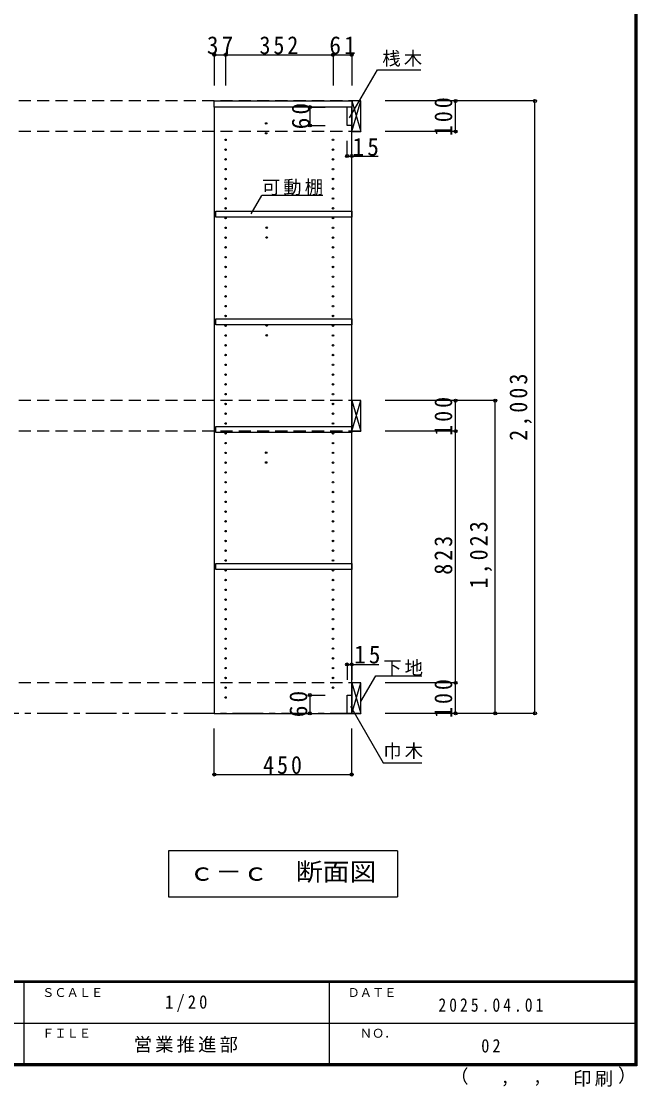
# Model space of a CAD drawing. Units: millimetres at full size, sheet at 1:20. Extents: x -8005 to 8005, y -2932 to 2722.
# Drawn here: x 5990 to 8005, y -2932 to 552 of the extents above; entities that cross this region are included whole.
import ezdxf
from ezdxf.enums import TextEntityAlignment as Align

# ---------------------------------------------------------------- set-up
doc = ezdxf.new("R2010")
doc.units = ezdxf.units.MM
doc.header["$LTSCALE"] = 20
doc.header["$PDMODE"] = 32
doc.header["$PDSIZE"] = 10
doc.linetypes.add('CHAIN1', pattern=[8, 5, -1, 1, -1])
doc.linetypes.add('DASHED2', pattern=[3, 2, -1])
for name, color, linetype in [('0-2_本体', 2, 'Continuous'), ('0-4_可動棚', 3, 'Continuous'), ('0-5', 4, 'Continuous'), ('0-7_桟木・巾木', 2, 'Continuous'), ('0-8_引き出し', 2, 'Continuous'), ('0-A_文字', 7, 'Continuous'), ('0-B_寸法', 4, 'Continuous'), ('F-1_枠', 6, 'Continuous'), ('F-A_文字', 7, 'Continuous')]:
    doc.layers.add(name, color=color, linetype=linetype)
doc.styles.add('ＭＳ ゴシック', font='')
doc.styles.get('ＭＳ ゴシック').set_extended_font_data('MS Gothic')

msp = doc.modelspace()

# ---------------------------------------------------------------- linework, layer by layer
at = {"layer": '0-2_本体'}
for p, q in [((6621.81, 271.73), (6621.81, 291.73)), ((6621.81, 291.73), (7071.81, 291.73)), ((7071.81, 291.73), (7071.81, 271.73)), ((7071.81, 271.73), (6621.81, 271.73))]:
    msp.add_line(p, q, dxfattribs=at)
at = {"layer": '0-4_可動棚', "color": 2}
for points in [[(7071.81, -88.77), (6626.81, -88.77), (6626.81, -68.77), (7071.81, -68.77)], [(6626.81, -420.77), (7071.81, -420.77), (7071.81, -440.77), (6626.81, -440.77)], [(7071.81, -792.77), (6626.81, -792.77), (6626.81, -772.77), (7071.81, -772.77)], [(7071.81, -1240.77), (6626.81, -1240.77), (6626.81, -1220.77), (7071.81, -1220.77)]]:
    msp.add_lwpolyline(points, close=True, dxfattribs=at)
at = {"layer": '0-5', "color": 3}
for p, q in [((6621.81, 271.73), (6621.81, -1711.27)), ((7071.81, 271.73), (6621.81, 271.73)), ((7071.81, -1711.27), (7071.81, 271.73)), ((6621.81, -1711.27), (7071.81, -1711.27))]:
    msp.add_line(p, q, dxfattribs=at)
at = {"layer": '0-5'}
for centre in [(6791.81, 218.23), (6791.81, 186.23), (6658.81, 164.73), (7010.81, 164.73), (6658.81, 132.73), (7010.81, 132.73), (6658.81, 100.73), (6658.81, 68.73), (7010.81, 100.73), (7010.81, 68.73), (6658.81, 36.73), (7010.81, 36.73), (6658.81, 4.73), (7010.81, 4.73), (6658.81, -27.27), (7010.81, -27.27), (6658.81, -59.27), (7010.81, -59.27), (6658.81, -91.27), (7010.81, -91.27), (6658.81, -123.27), (6793.47, -122.77), (7010.81, -123.27), (6658.81, -155.27), (6793.47, -154.77), (7010.81, -155.27), (6658.81, -187.27), (7010.81, -187.27), (6658.81, -219.27), (7010.81, -219.27), (6658.81, -251.27), (7010.81, -251.27), (6658.81, -283.27), (6658.81, -315.27), (7010.81, -283.27), (7010.81, -315.27), (6658.81, -347.27), (7010.81, -347.27), (6658.81, -379.27), (7010.81, -379.27), (6658.81, -411.27), (7010.81, -411.27), (6658.81, -443.27), (6793.47, -442.77), (7010.81, -443.27), (6658.81, -475.27), (6793.47, -474.77), (7010.81, -475.27), (6658.81, -507.27), (7010.81, -507.27), (6658.81, -539.27), (7010.81, -539.27), (6658.81, -571.27), (7010.81, -571.27), (6658.81, -603.27), (7010.81, -603.27), (6658.81, -635.27), (7010.81, -635.27), (6658.81, -667.27), (6658.81, -699.27), (7010.81, -667.27), (7010.81, -699.27), (6658.81, -731.27), (7010.81, -731.27), (6658.81, -763.27), (7010.81, -763.27), (6658.81, -795.27), (7010.81, -795.27), (6658.81, -827.27), (7010.81, -827.27), (6658.81, -859.27), (6791.81, -858.77), (7010.81, -859.27), (6658.81, -891.27), (6791.81, -890.77), (7010.81, -891.27), (6658.81, -923.27), (7010.81, -923.27), (6658.81, -955.27), (7010.81, -955.27), (6658.81, -987.27), (7010.81, -987.27), (6658.81, -1019.27), (7010.81, -1019.27), (6658.81, -1051.27), (7010.81, -1051.27), (6658.81, -1083.27), (6658.81, -1115.27), (7010.81, -1083.27), (7010.81, -1115.27), (6658.81, -1147.27), (7010.81, -1147.27), (6658.81, -1179.27), (7010.81, -1179.27), (6658.81, -1211.27), (7010.81, -1211.27), (6658.81, -1243.27), (7010.81, -1243.27), (6658.81, -1275.27), (7010.81, -1275.27), (6658.81, -1307.27), (7010.81, -1307.27), (6658.81, -1339.27), (7010.81, -1339.27), (6658.81, -1371.27), (7010.81, -1371.27), (6658.81, -1403.27), (7010.81, -1403.27), (6658.81, -1435.27), (7010.81, -1435.27), (6658.81, -1467.27), (6658.81, -1499.27), (7010.81, -1467.27), (7010.81, -1499.27), (6658.81, -1531.27), (7010.81, -1531.27), (6658.81, -1563.27), (7010.81, -1563.27), (6658.81, -1595.27), (7010.81, -1595.27), (6658.81, -1627.27), (7010.81, -1627.27), (6658.81, -1659.27)]:
    msp.add_circle(centre, 2.5, dxfattribs=at)
at = {"layer": '0-7_桟木・巾木'}
for p, q in [((7071.81, 271.73), (7056.81, 271.73)), ((7056.81, 211.73), (7056.81, 271.73)), ((7071.81, 271.73), (7071.81, 230.73)), ((7056.81, -1651.27), (7071.81, -1651.27)), ((7071.81, -1651.27), (7071.81, -1711.27))]:
    msp.add_line(p, q, dxfattribs=at)
for points in [[(7071.81, 211.73), (7060.32, 211.73), (7056.81, 211.73)], [(7071.81, -1711.27), (7056.81, -1711.27), (7056.81, -1651.27)]]:
    msp.add_lwpolyline(points, dxfattribs=at)
at = {"layer": '0-8_引き出し', "color": 3}
for p, q in [((7071.81, 291.73), (7071.81, 191.73)), ((7101.81, 291.73), (7071.81, 291.73)), ((7101.81, 191.73), (7101.81, 291.73)), ((7071.81, 191.73), (7101.81, 191.73)), ((7071.81, -1611.27), (7071.81, -1711.27)), ((7101.81, -1611.27), (7071.81, -1611.27)), ((7101.81, -1711.27), (7101.81, -1611.27)), ((7071.81, -1711.27), (7101.81, -1711.27))]:
    msp.add_line(p, q, dxfattribs=at)
at = {"layer": '0-8_引き出し', "color": 7}
for p, q in [((7071.81, 191.73), (7101.81, 291.73)), ((7071.81, 291.73), (7101.81, 191.73)), ((7071.81, -688.27), (7101.81, -788.27)), ((7071.81, -788.27), (7101.81, -688.27)), ((7071.81, -1711.27), (7101.81, -1611.27)), ((7071.81, -1611.27), (7101.81, -1711.27))]:
    msp.add_line(p, q, dxfattribs=at)
at = {"layer": '0-8_引き出し', "color": 3}
msp.add_lwpolyline([(7101.81, -788.27), (7101.81, -688.27), (7071.81, -688.27), (7071.81, -788.27)], close=True, dxfattribs=at)
at = {"layer": '0-A_文字'}
for p, q in [((7065.14, 236.27), (7156.02, 393.67)), ((7156.02, 393.67), (7298.25, 393.67)), ((6742.68, -77.83), (6777.7, -17.18)), ((6977.7, -17.18), (6777.7, -17.18)), ((7101.81, -1672.95), (7150.58, -1588.48)), ((7150.58, -1588.48), (7301.11, -1588.48)), ((7221.81, -2161.27), (7221.81, -2311.27)), ((6471.81, -2311.27), (7221.81, -2311.27))]:
    msp.add_line(p, q, dxfattribs=at)
at = {"layer": '0-A_文字', "linetype": 'CHAIN1'}
msp.add_line((7101.81, -1711.27), (1091.81, -1711.27), dxfattribs=at)
at = {"layer": '0-A_文字'}
for points in [[(7068, -1687.54), (7175.08, -1873.01), (7301.11, -1873.01)], [(7221.81, -2161.27), (6471.81, -2161.27), (6471.81, -2311.27)]]:
    msp.add_lwpolyline(points, dxfattribs=at)
at = {"layer": '0-B_寸法'}
for p, q in [((6621.81, 442.73), (6621.81, 342.73)), ((6621.81, 442.73), (7071.81, 442.73)), ((6658.81, 442.73), (6658.81, 342.73)), ((7010.81, 442.73), (7010.81, 342.73)), ((7071.81, 442.73), (7071.81, 342.73)), ((7411.81, 291.73), (7181.81, 291.73)), ((7671.81, 291.73), (7181.81, 291.73)), ((7411.81, 191.73), (7411.81, 291.73)), ((7671.81, -1711.27), (7671.81, 291.73)), ((6934.81, 271.73), (6934.81, 211.73)), ((6934.81, 271.73), (6984.81, 271.73)), ((6934.81, 211.73), (6984.81, 211.73)), ((7411.81, 191.73), (7181.81, 191.73)), ((7056.81, 111.73), (7056.81, 161.73)), ((7071.81, 111.73), (7071.81, 161.73)), ((7056.81, 111.73), (7159, 111.73)), ((7411.81, -688.27), (7181.81, -688.27)), ((7541.81, -688.27), (7411.81, -688.27)), ((7411.81, -788.27), (7411.81, -688.27)), ((7541.81, -1711.27), (7541.81, -688.27)), ((7411.81, -788.27), (7181.81, -788.27)), ((7411.81, -1611.27), (7411.81, -788.27)), ((7056.81, -1551.27), (7056.81, -1601.27)), ((7056.81, -1551.27), (7160.27, -1551.27)), ((7071.81, -1551.27), (7071.81, -1601.27)), ((7411.81, -1611.27), (7181.81, -1611.27)), ((7411.81, -1711.27), (7411.81, -1611.27)), ((6934.81, -1651.27), (6934.81, -1711.27)), ((6934.81, -1651.27), (6984.81, -1651.27)), ((6934.81, -1711.27), (6984.81, -1711.27)), ((7411.81, -1711.27), (7181.81, -1711.27)), ((7671.81, -1711.27), (7181.81, -1711.27)), ((7541.81, -1711.27), (7411.81, -1711.27)), ((6621.81, -1911.27), (6621.81, -1761.27)), ((7071.81, -1911.27), (7071.81, -1761.27)), ((6621.81, -1911.27), (7071.81, -1911.27))]:
    msp.add_line(p, q, dxfattribs=at)
at = {"layer": '0-B_寸法', "linetype": 'DASHED2'}
for p, q in [((7101.81, 291.73), (1091.81, 291.73)), ((7101.81, 191.73), (1091.81, 191.73)), ((7101.81, -688.27), (1091.81, -688.27)), ((7101.81, -788.27), (1091.81, -788.27)), ((7101.81, -1611.27), (1091.81, -1611.27))]:
    msp.add_line(p, q, dxfattribs=at)
at = {"layer": '0-B_寸法', "color": 7}
for p in [(6621.81, 442.73), (6658.81, 442.73), (7010.81, 442.73), (7071.81, 442.73), (7411.81, 291.73), (7671.81, 291.73), (6934.81, 271.73), (6934.81, 211.73), (7411.81, 191.73), (7056.81, 111.73), (7071.81, 111.73), (7411.81, -688.27), (7541.81, -688.27), (7411.81, -788.27), (7056.81, -1551.27), (7071.81, -1551.27), (7411.81, -1611.27), (6934.81, -1651.27), (6934.81, -1711.27), (7411.81, -1711.27), (7541.81, -1711.27), (7671.81, -1711.27), (6621.81, -1911.27), (7071.81, -1911.27)]:
    msp.add_point(p, dxfattribs=at)
at = {"layer": 'F-1_枠'}
for p, q in [((7998.33, 2722.29), (7998.33, -2864.37)), ((8001.67, 2722.29), (8001.67, -2864.37)), ((8005, 2722.29), (8005, -2864.37)), ((8005, -2587.71), (205, -2587.71)), ((8005, -2591.04), (205, -2591.04)), ((5998.33, -2591.04), (5998.33, -2857.71)), ((6998.33, -2591.04), (6998.33, -2857.71)), ((4105, -2724.37), (7998.33, -2724.38)), ((8005, -2857.71), (205, -2857.71)), ((8005, -2861.04), (205, -2861.04)), ((8005, -2864.37), (205, -2864.37))]:
    msp.add_line(p, q, dxfattribs=at)

# ---------------------------------------------------------------- texts
at = {"layer": '0-A_文字', "style": 'ＭＳ ゴシック', "width": 1.1}
msp.add_text('ｃ－ｃ\u3000断面図', height=58.65, dxfattribs=at).set_placement((6536.81, -2276.27), align=Align.BOTTOM_LEFT)
at = {"layer": '0-A_文字', "char_height": 43.99, "attachment_point": 7, "style": 'ＭＳ ゴシック'}
for s, insert in [('\\T1.17;桟木', (7172.22, 403.88)), ('\\T1.17;可動棚', (6777.7, -17.18)), ('\\T1.17;下地', (7175.08, -1588.48)), ('\\T1.17;巾木', (7175.08, -1861.06))]:
    msp.add_mtext(s, dxfattribs=dict(at, insert=insert))
at = {"layer": '0-B_寸法', "color": 7, "char_height": 58.65, "attachment_point": 7, "style": 'ＭＳ ゴシック'}
for s, insert in [('\\T1.27;\\W0.95;37', (6597.81, 443.94)), ('\\T1.27;\\W0.9;352', (6769.81, 443.94)), ('\\T1.27;\\W0.95;61', (6998.81, 443.94)), ('\\T1.27;\\W0.95;15', (7074.71, 111.73)), ('\\T1.27;\\W0.95;15', (7079.73, -1548.8)), ('\\T1.27;\\W0.9;450', (6781.81, -1910.06))]:
    msp.add_mtext(s, dxfattribs=dict(at, insert=insert))
at = {"layer": '0-B_寸法', "color": 7, "char_height": 58.65, "attachment_point": 7, "rotation": 90, "style": 'ＭＳ ゴシック'}
for s, insert in [('\\T1.27;\\W0.95;60', (6934.81, 199.23)), ('\\T1.27;\\W0.9;100', (7401.81, 176.73)), ('\\T1.28;\\W0.9;2,003', (7661.81, -819.77)), ('\\T1.27;\\W0.9;100', (7401.81, -803.27)), ('\\T1.28;\\W0.9;1,023', (7531.81, -1302.77)), ('\\T1.27;\\W0.9;823', (7401.81, -1257.77)), ('\\T1.27;\\W0.9;100', (7401.81, -1726.27)), ('\\T1.27;\\W0.95;60', (6927.2, -1723.77))]:
    msp.add_mtext(s, dxfattribs=dict(at, insert=insert))
at = {"layer": 'F-A_文字', "style": 'ＭＳ ゴシック'}
for s, height, p in [('ＳＣＡＬＥ', 29.33, (6058.33, -2647.71)), ('ＤＡＴＥ', 29.33, (7058.33, -2647.71)), ('ＦＩＬＥ', 29.33, (6058.33, -2781.04)), ('ＮＯ．', 29.33, (7098.33, -2781.04)), ('（', 43.99, (7394.36, -2933.25)), ('）', 43.99, (7943.94, -2930.46)), (',', 43.99, (7559.18, -2933.25)), (',', 43.99, (7665.13, -2931.39))]:
    msp.add_text(s, height=height, dxfattribs=at).set_placement(p, align=Align.BOTTOM_LEFT)
at = {"layer": 'F-A_文字', "char_height": 43.99, "attachment_point": 7, "style": 'ＭＳ ゴシック'}
for s, insert in [('\\T1.38;\\W0.9;1/20', (6460.83, -2687.71)), ('\\T1.39;\\W0.85;2025.04.01', (7355.83, -2687.71)), ('\\T1.17;営業推進部', (6358.33, -2821.04)), ('\\T1.36;\\W0.9;02', (7495.83, -2821.04)), ('\\T1.17;印刷', (7797.1, -2932.32))]:
    msp.add_mtext(s, dxfattribs=dict(at, insert=insert))

doc.saveas('drawing.dxf')
